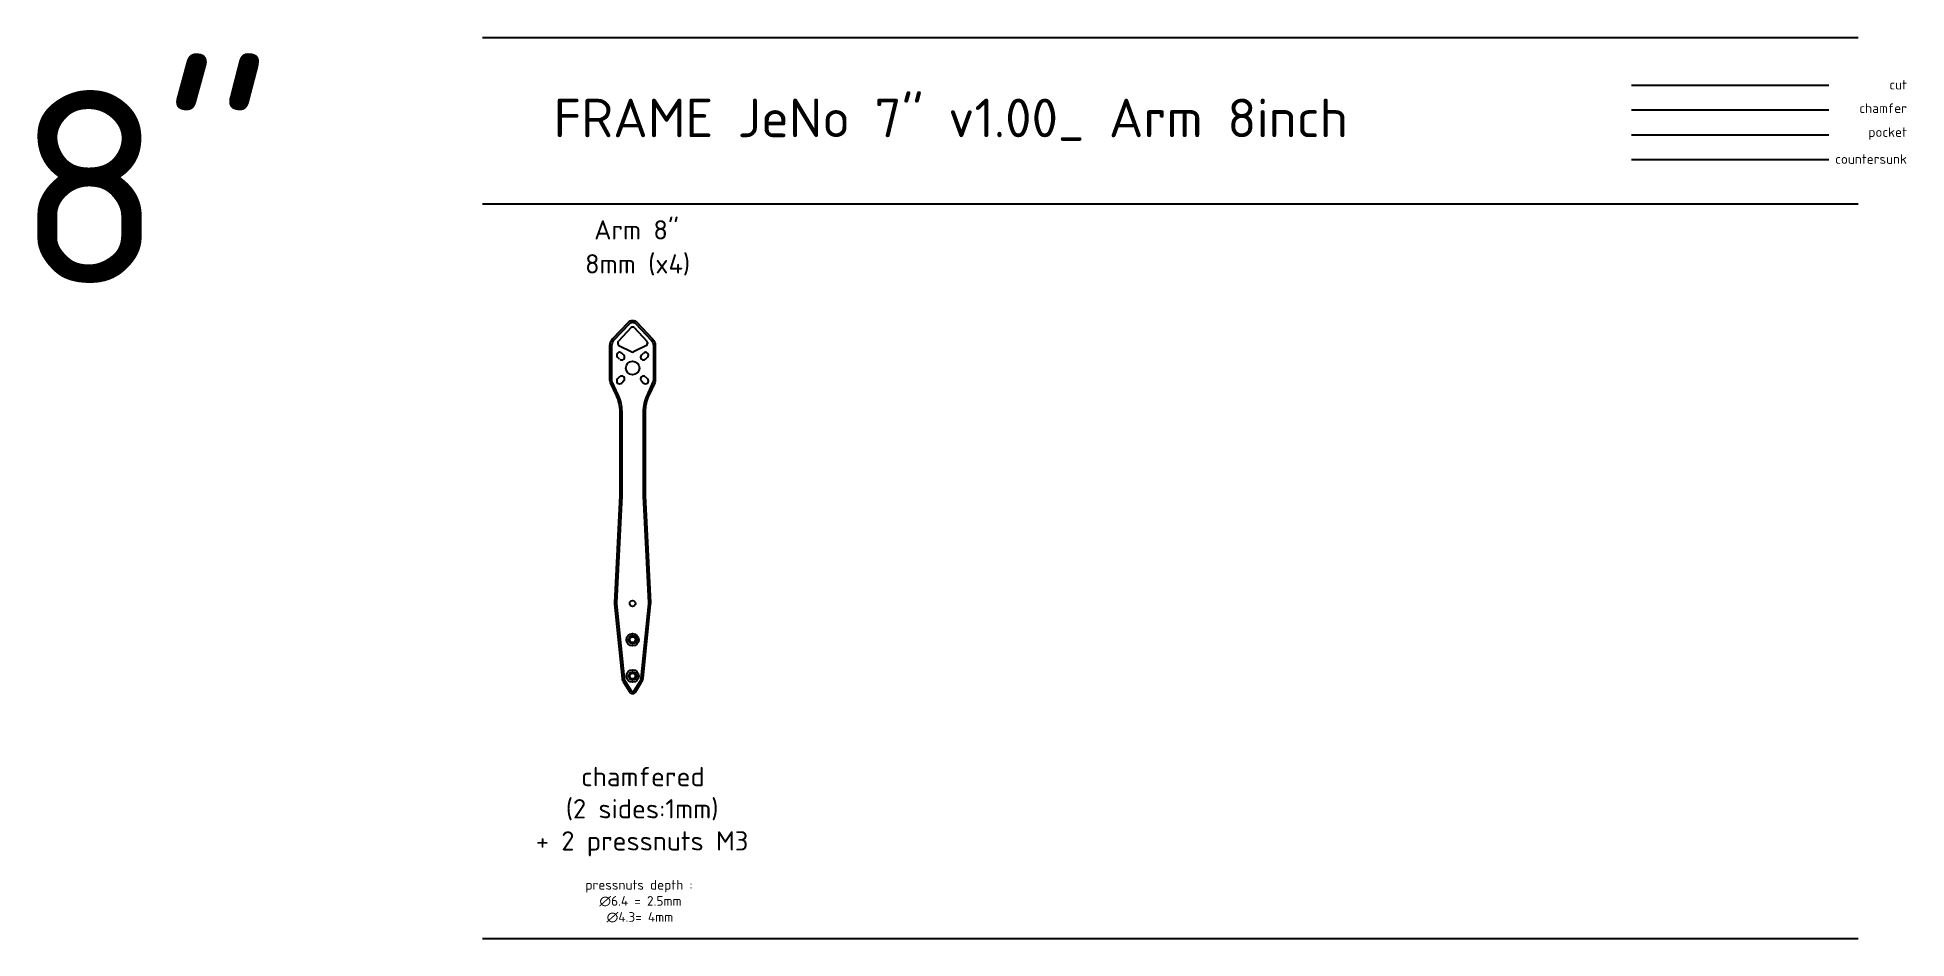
# Model space of a CAD drawing. Header units: millimetres. Extents: x -231 to 739, y -38 to 429.
import ezdxf

# ---------------------------------------------------------------- set-up
doc = ezdxf.new("R2010")
doc.units = ezdxf.units.MM
doc.linetypes.add('JIS_09_08', pattern=[10.75, 8, -0.55, 0.55, -0.55, 0.55, -0.55])
for name, color, linetype in [('Calque1', 150, 'Continuous'), ('Calque1_chamfered', 40, 'Continuous'), ('Calque1_countersunk', 90, 'Continuous'), ('Calque1_pocket', 10, 'Continuous')]:
    doc.layers.add(name, color=color, linetype=linetype)
doc.styles.get("Standard").update_dxf_attribs({"font": 'arial.ttf'})

msp = doc.modelspace()

# ---------------------------------------------------------------- linework, layer by layer
at = {"layer": 'Calque1'}
for p, q in [((0, 429.49), (713.51, 429.49)), ((596.02, 404.74), (698.26, 404.74)), ((0, 343.2), (713.51, 343.2)), ((77.19, 278.93), (70.51, 271.86)), ((78.64, 278.93), (85.32, 271.86)), ((71.19, 262.59), (70.13, 263.65)), ((70.23, 271.17), (70.23, 270.63)), ((70.78, 269.74), (77.46, 266.37)), ((73.32, 264.71), (72.26, 265.77)), ((85.04, 269.74), (78.36, 266.37)), ((82.51, 264.71), (83.57, 265.77)), ((84.63, 262.59), (85.69, 263.65)), ((85.59, 271.17), (85.59, 270.63)), ((71.19, 253.4), (70.13, 252.34)), ((84.63, 253.4), (85.69, 252.34)), ((73.32, 251.27), (72.26, 250.21)), ((82.51, 251.27), (83.57, 250.21)), ((0, -37.97), (713.51, -37.97))]:
    msp.add_line(p, q, dxfattribs=at)
msp.add_lwpolyline([(80.09, 281.76), (88.3, 273.07, -0.19144), (89.66, 269.64), (89.66, 251.64, -0.109594), (89.38, 250.37), (86.29, 243.74, 0.109594), (84.41, 235.28), (84.41, 192.05, 0.012084), (84.42, 191.81), (87.11, 136.25, -0.037331), (87.09, 135.51), (83.18, 96.99, -0.117034), (82.43, 94.8), (79.18, 89.7, -0.548808), (76.65, 89.7), (73.4, 94.8, -0.117034), (72.64, 96.99), (68.74, 135.51, -0.037331), (68.72, 136.25), (71.41, 191.81, 0.012084), (71.41, 192.05), (71.41, 235.28, 0.109594), (69.54, 243.74), (66.44, 250.37, -0.109594), (66.16, 251.64), (66.16, 269.64, -0.19144), (67.53, 273.07), (75.73, 281.76, -0.431181)], format="xyb", close=True, dxfattribs=at)
for centre, radius in [((77.91, 257.99), 3.5), ((77.91, 135.88), 1.5), ((77.91, 117.06), 1.5), ((77.91, 98.24), 1.5)]:
    msp.add_circle(centre, radius, dxfattribs=at)
for centre, radius, start, end in [((71.23, 271.17), 1, 136.64959, 180), ((77.91, 278.25), 1, 43.35041, 136.64959), ((84.59, 271.17), 1, 360, 43.35041), ((71.19, 264.71), 1.5, 45, 225), ((71.23, 270.63), 1, 180, 243.26471), ((72.26, 263.65), 1.5, 225, 45), ((77.91, 267.27), 1, 243.26471, 296.73529), ((83.57, 263.65), 1.5, 135, 315), ((84.63, 264.71), 1.5, 315, 135), ((84.59, 270.63), 1, 296.73529, 360), ((71.19, 251.27), 1.5, 135, 315), ((72.26, 252.34), 1.5, 315, 135), ((83.57, 252.34), 1.5, 45, 225), ((84.63, 251.27), 1.5, 225, 45)]:
    msp.add_arc(centre, radius, start, end, dxfattribs=at)
at = {"layer": 'Calque1_chamfered'}
msp.add_line((596.02, 391.85), (698.26, 391.85), dxfattribs=at)
msp.add_lwpolyline([(79.37, 281.08), (87.57, 272.39, -0.19144), (88.66, 269.64), (88.66, 251.64, -0.109594), (88.48, 250.79), (85.38, 244.16, 0.109594), (83.41, 235.28), (83.41, 192.05, 0.012084), (83.42, 191.76), (86.11, 136.2, -0.037331), (86.09, 135.61), (82.19, 97.09, -0.117034), (81.58, 95.34), (78.33, 90.24, -0.548808), (77.49, 90.24), (74.24, 95.34, -0.117034), (73.63, 97.09), (69.73, 135.61, -0.037331), (69.72, 136.2), (72.41, 191.76, 0.012084), (72.41, 192.05), (72.41, 235.28, 0.109594), (70.44, 244.16), (67.35, 250.79, -0.109594), (67.16, 251.64), (67.16, 269.64, -0.19144), (68.25, 272.39), (76.46, 281.08, -0.431181)], format="xyb", close=True, dxfattribs=at)
at = {"layer": 'Calque1_countersunk'}
msp.add_line((596.02, 366.07), (698.26, 366.07), dxfattribs=at)
at = {"layer": 'Calque1_pocket'}
msp.add_line((596.02, 378.96), (698.26, 378.96), dxfattribs=at)
for centre, radius in [((77.91, 117.06), 3.2), ((77.91, 117.06), 2.15), ((77.91, 98.24), 3.2), ((77.91, 98.24), 2.15)]:
    msp.add_circle(centre, radius, dxfattribs=at)

# ---------------------------------------------------------------- texts
at = {"linetype": 'JIS_09_08', "attachment_point": 1}
for s, width, insert, char_height in [('{\\fISOCPEUR|b0|i0|c0|p34;8"}', 327.7561, (-241.54, 401.84), 100), ('{\\fISOCPEUR|b0|i0|c0|p34;FRAME JeNo 7" v1.00_ Arm 8inch}', 689.5068, (36.94, 397.7), 20), ('{\\fISOCPEUR|b0|i0|c0|p34;Arm 8"}', 327.7561, (57.94, 334.65), 10), ('{\\fISOCPEUR|b0|i0|c0|p34;8mm (x4)}', 327.7561, (53.24, 317.03), 10), ('\\pi133.87807;{\\fISOCPEUR|b0|i0|c0|p34;chamfered\\P\\pi125.87807;(2 sides:1mm)\\P\\pi110.37807;+ 2 pressnuts M3}', 327.7561, (-82.63, 51.07), 10)]:
    msp.add_mtext_dynamic_manual_height_columns(s, width=width, gutter_width=12.5, heights=[0], dxfattribs=dict(at, insert=insert, char_height=char_height))
at = {"insert": (16.96, -7.57), "char_height": 5, "attachment_point": 1}
msp.add_mtext_dynamic_manual_height_columns('\\pi36.45843;{\\fISOCPEUR|b0|i0|c0|p34;pressnuts depth : \\P\\pi43.70843;∅6.4 = 2.5mm\\P\\pi47.45843;∅4.3= 4mm}', width=126.9169, gutter_width=12.5, heights=[0], dxfattribs=at)
at = {"layer": 'Calque1', "insert": (738.86, 407.46), "char_height": 5, "attachment_point": 3}
msp.add_mtext_dynamic_manual_height_columns('{\\fISOCPEUR|b0|i0|c0|p34;cut}', width=327.7561, gutter_width=12.5, heights=[0], dxfattribs=at)
at = {"layer": 'Calque1_chamfered', "insert": (738.86, 395.26), "char_height": 5, "attachment_point": 3}
msp.add_mtext_dynamic_manual_height_columns('{\\fISOCPEUR|b0|i0|c0|p34;chamfer}', width=327.7561, gutter_width=12.5, heights=[0], dxfattribs=at)
at = {"layer": 'Calque1_countersunk', "insert": (738.86, 368.89), "char_height": 5, "attachment_point": 3}
msp.add_mtext_dynamic_manual_height_columns('{\\fISOCPEUR|b0|i0|c0|p34;countersunk}', width=327.7561, gutter_width=12.5, heights=[0], dxfattribs=at)
at = {"layer": 'Calque1_pocket', "insert": (738.86, 382.87), "char_height": 5, "attachment_point": 3}
msp.add_mtext_dynamic_manual_height_columns('{\\fISOCPEUR|b0|i0|c0|p34;pocket}', width=327.7561, gutter_width=12.5, heights=[0], dxfattribs=at)

doc.saveas('drawing.dxf')
